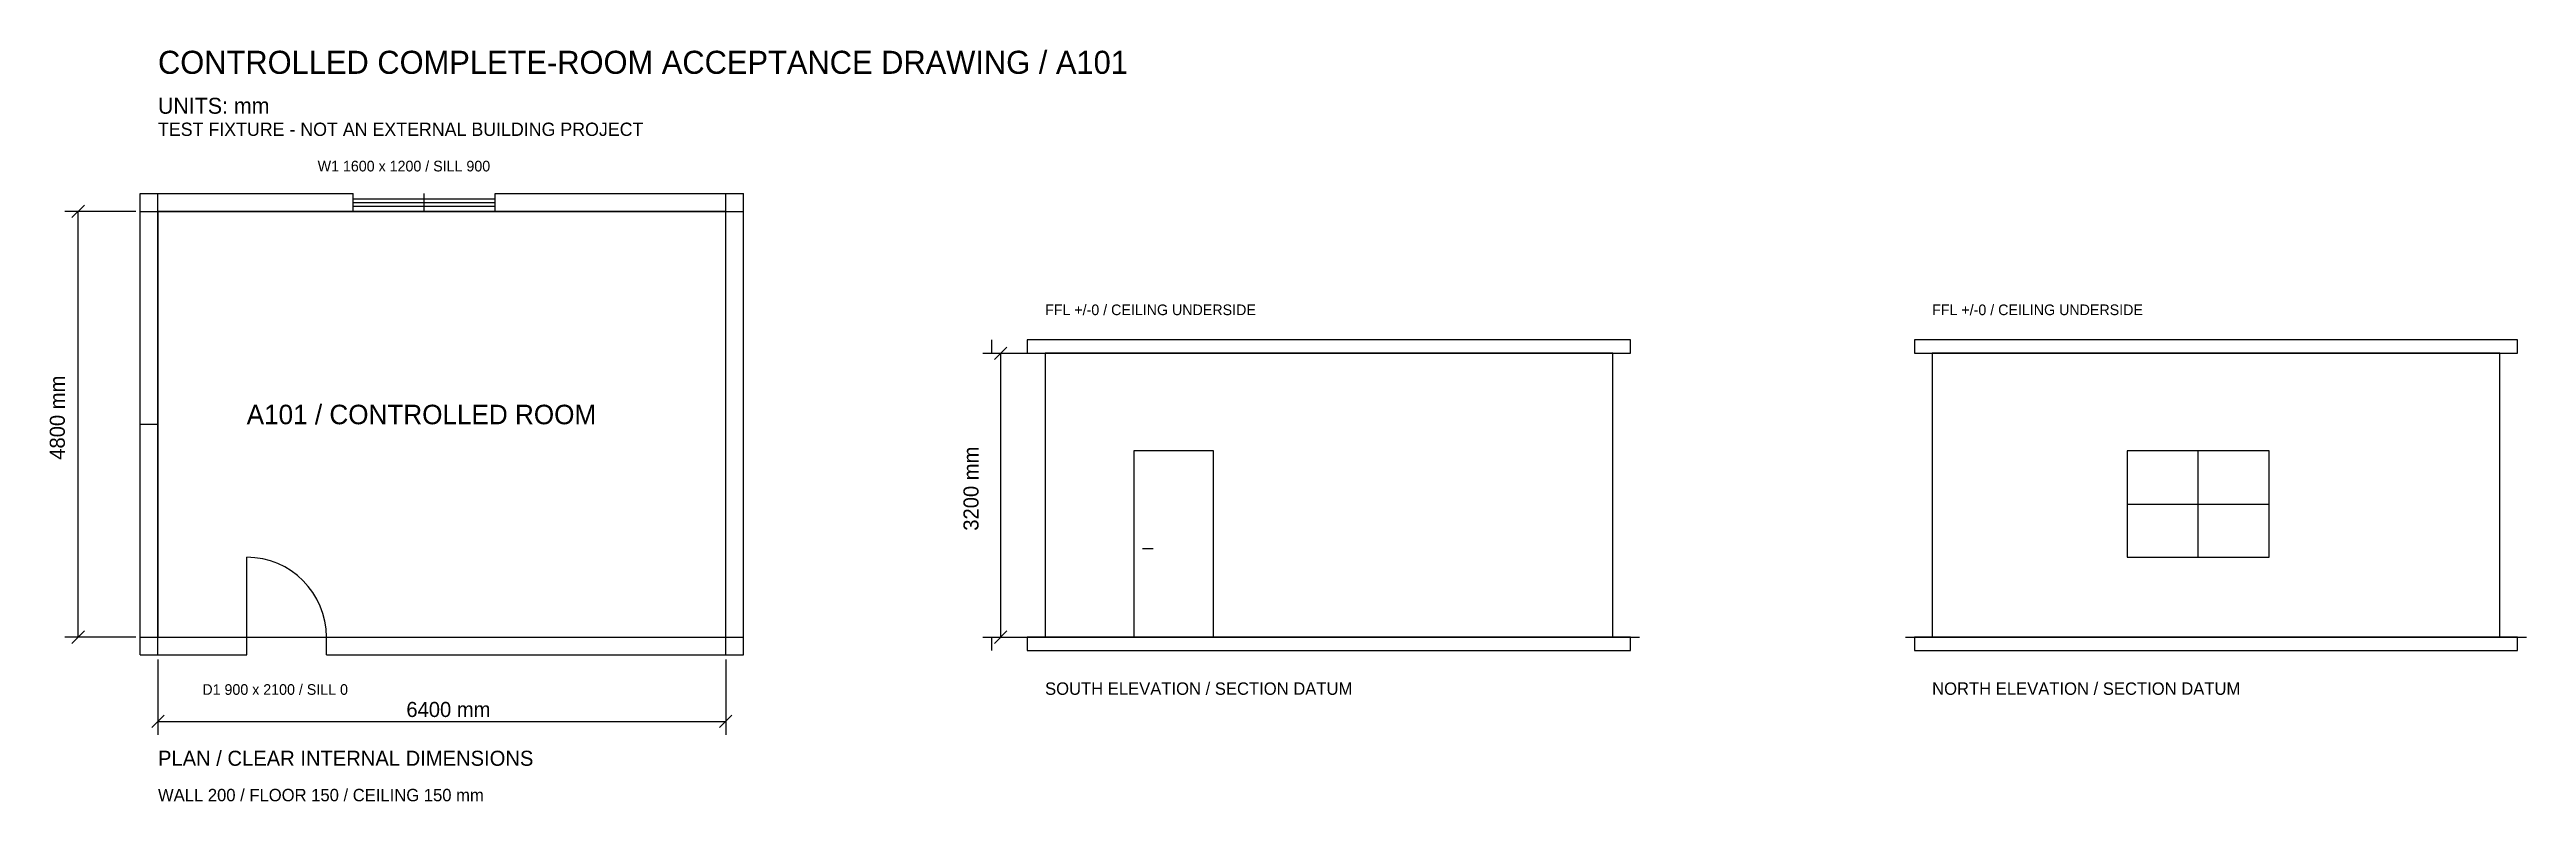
# Model space of a CAD drawing. Header units: millimetres. Extents: x -1223 to 26700, y -1852 to 6624.
import ezdxf

# ---------------------------------------------------------------- set-up
doc = ezdxf.new("R2010")
doc.units = ezdxf.units.MM
for name, color, linetype, plot in [('CEILING_THICKNESS', 7, 'CONTINUOUS', False), ('CONSTRUCTION_LABEL', 7, 'CONTINUOUS', False), ('DIM_HEIGHT', 7, 'CONTINUOUS', False), ('DIM_LENGTH', 7, 'CONTINUOUS', False), ('DIM_LINES', 7, 'CONTINUOUS', False), ('DIM_WIDTH', 7, 'CONTINUOUS', False), ('DOOR_DETAIL', 7, 'CONTINUOUS', False), ('DOOR_ELEV', 7, 'CONTINUOUS', False), ('DOOR_PLAN', 7, 'CONTINUOUS', False), ('DRAWING_UNITS', 7, 'CONTINUOUS', False), ('ELEVATION_OUTLINE', 7, 'CONTINUOUS', False), ('FLOOR_DATUM', 7, 'CONTINUOUS', False), ('FLOOR_THICKNESS', 7, 'CONTINUOUS', False), ('LEVEL_LABEL', 7, 'CONTINUOUS', False), ('OPENING_LABEL', 7, 'CONTINUOUS', False), ('ROOM_CLEAR', 7, 'CONTINUOUS', False), ('ROOM_HEIGHT', 7, 'CONTINUOUS', False), ('ROOM_LABEL', 7, 'CONTINUOUS', False), ('SHEET_NOTE', 7, 'CONTINUOUS', False), ('SHEET_TITLE', 7, 'CONTINUOUS', False), ('SLAB_OUTLINE', 7, 'CONTINUOUS', False), ('VIEW_LABEL', 7, 'CONTINUOUS', False), ('WALL_OUTLINE', 7, 'CONTINUOUS', False), ('WALL_THICKNESS', 7, 'CONTINUOUS', False), ('WINDOW_DETAIL', 7, 'CONTINUOUS', False), ('WINDOW_ELEV', 7, 'CONTINUOUS', False), ('WINDOW_PLAN', 7, 'CONTINUOUS', False)]:
    doc.layers.add(name, color=color, linetype=linetype, plot=plot)

msp = doc.modelspace()

# ---------------------------------------------------------------- linework, layer by layer
at = {"layer": 'CEILING_THICKNESS'}
msp.add_line((9400, 3200), (9400, 3350), dxfattribs=at)
at = {"layer": 'DIM_LINES'}
for p, q in [((-250, 4800), (-1050, 4800)), ((-970, 4730), (-830, 4870)), ((-900, 0), (-900, 4800)), ((9300, 3200), (9900, 3200)), ((9430, 3130), (9570, 3270)), ((-250, 0), (-1050, 0)), ((-970, -70), (-830, 70)), ((9300, 0), (9900, 0)), ((9430, -70), (9570, 70)), ((0, -250), (0, -1100)), ((6400, -250), (6400, -1100)), ((-70, -1020), (70, -880)), ((0, -950), (6400, -950)), ((6330, -1020), (6470, -880))]:
    msp.add_line(p, q, dxfattribs=at)
at = {"layer": 'DOOR_DETAIL'}
for p, q in [((1000, 0), (1000, 900)), ((11100, 1000), (11220, 1000))]:
    msp.add_line(p, q, dxfattribs=at)
msp.add_arc((1000, 0), 900, 0, 90, dxfattribs=at)
at = {"layer": 'DOOR_ELEV'}
msp.add_lwpolyline([(11000, 0), (11900, 0), (11900, 2100), (11000, 2100)], close=True, dxfattribs=at)
at = {"layer": 'DOOR_PLAN'}
msp.add_line((1000, 0), (1900, 0), dxfattribs=at)
at = {"layer": 'ELEVATION_OUTLINE'}
for points in [[(10000, 0), (16400, 0), (16400, 3200), (10000, 3200)], [(20000, 0), (26400, 0), (26400, 3200), (20000, 3200)]]:
    msp.add_lwpolyline(points, close=True, dxfattribs=at)
at = {"layer": 'FLOOR_DATUM'}
for p, q in [((9700, 0), (16700, 0)), ((19700, 0), (26700, 0))]:
    msp.add_line(p, q, dxfattribs=at)
at = {"layer": 'FLOOR_THICKNESS'}
msp.add_line((9400, -150), (9400, 0), dxfattribs=at)
at = {"layer": 'ROOM_CLEAR'}
msp.add_lwpolyline([(0, 0), (6400, 0), (6400, 4800), (0, 4800)], close=True, dxfattribs=at)
at = {"layer": 'ROOM_HEIGHT'}
msp.add_line((9500, 0), (9500, 3200), dxfattribs=at)
at = {"layer": 'SLAB_OUTLINE'}
for points in [[(9800, 3200), (16600, 3200), (16600, 3350), (9800, 3350)], [(19800, 3200), (26600, 3200), (26600, 3350), (19800, 3350)], [(9800, -150), (16600, -150), (16600, 0), (9800, 0)], [(19800, -150), (26600, -150), (26600, 0), (19800, 0)]]:
    msp.add_lwpolyline(points, close=True, dxfattribs=at)
at = {"layer": 'WALL_OUTLINE'}
for p, q in [((-200, 5000), (2200, 5000)), ((-200, -200), (-200, 5000)), ((-200, 4800), (2200, 4800)), ((0, -200), (0, 5000)), ((2200, 4800), (2200, 5000)), ((3800, 5000), (6600, 5000)), ((3800, 4800), (3800, 5000)), ((3800, 4800), (6600, 4800)), ((6400, -200), (6400, 5000)), ((6600, -200), (6600, 5000)), ((-200, 0), (1000, 0)), ((1000, -200), (1000, 0)), ((1900, 0), (6600, 0)), ((1900, -200), (1900, 0)), ((-200, -200), (1000, -200)), ((1900, -200), (6600, -200))]:
    msp.add_line(p, q, dxfattribs=at)
at = {"layer": 'WALL_THICKNESS'}
msp.add_line((-200, 2400), (0, 2400), dxfattribs=at)
at = {"layer": 'WINDOW_DETAIL'}
for p, q in [((2200, 4940), (3800, 4940)), ((2200, 4900), (3800, 4900)), ((2200, 4860), (3800, 4860)), ((3000, 4800), (3000, 5000)), ((23000, 900), (23000, 2100)), ((22200, 1500), (23800, 1500))]:
    msp.add_line(p, q, dxfattribs=at)
at = {"layer": 'WINDOW_ELEV'}
msp.add_lwpolyline([(22200, 900), (23800, 900), (23800, 2100), (22200, 2100)], close=True, dxfattribs=at)
at = {"layer": 'WINDOW_PLAN'}
msp.add_line((2200, 4800), (3800, 4800), dxfattribs=at)

# ---------------------------------------------------------------- texts
at = {"layer": 'CONSTRUCTION_LABEL'}
msp.add_text('WALL 200 / FLOOR 150 / CEILING 150 mm', height=140, dxfattribs=at).set_placement((0, -1850))
at = {"layer": 'DIM_HEIGHT'}
msp.add_text('3200 mm', height=170, rotation=90, dxfattribs=at).set_placement((9250, 1200))
at = {"layer": 'DIM_LENGTH'}
msp.add_text('6400 mm', height=170, dxfattribs=at).set_placement((2800, -900))
at = {"layer": 'DIM_WIDTH'}
msp.add_text('4800 mm', height=170, rotation=90, dxfattribs=at).set_placement((-1050, 2000))
at = {"layer": 'DRAWING_UNITS'}
msp.add_text('UNITS: mm', height=180, dxfattribs=at).set_placement((0, 5900))
at = {"layer": 'LEVEL_LABEL'}
for p in [(10000, 3630), (20000, 3630)]:
    msp.add_text('FFL +/-0 / CEILING UNDERSIDE', height=120, dxfattribs=at).set_placement(p)
at = {"layer": 'OPENING_LABEL'}
for s, p in [('W1 1600 x 1200 / SILL 900', (1800, 5250)), ('D1 900 x 2100 / SILL 0', (500, -650))]:
    msp.add_text(s, height=120, dxfattribs=at).set_placement(p)
at = {"layer": 'ROOM_LABEL'}
msp.add_text('A101 / CONTROLLED ROOM', height=220, dxfattribs=at).set_placement((1000, 2400))
at = {"layer": 'SHEET_NOTE'}
msp.add_text('TEST FIXTURE - NOT AN EXTERNAL BUILDING PROJECT', height=150, dxfattribs=at).set_placement((0, 5650))
at = {"layer": 'SHEET_TITLE'}
msp.add_text('CONTROLLED COMPLETE-ROOM ACCEPTANCE DRAWING / A101', height=260, dxfattribs=at).set_placement((0, 6350))
at = {"layer": 'VIEW_LABEL'}
for s, height, p in [('SOUTH ELEVATION / SECTION DATUM', 140, (10000, -650)), ('NORTH ELEVATION / SECTION DATUM', 140, (20000, -650)), ('PLAN / CLEAR INTERNAL DIMENSIONS', 170, (0, -1450))]:
    msp.add_text(s, height=height, dxfattribs=at).set_placement(p)

doc.saveas('drawing.dxf')
